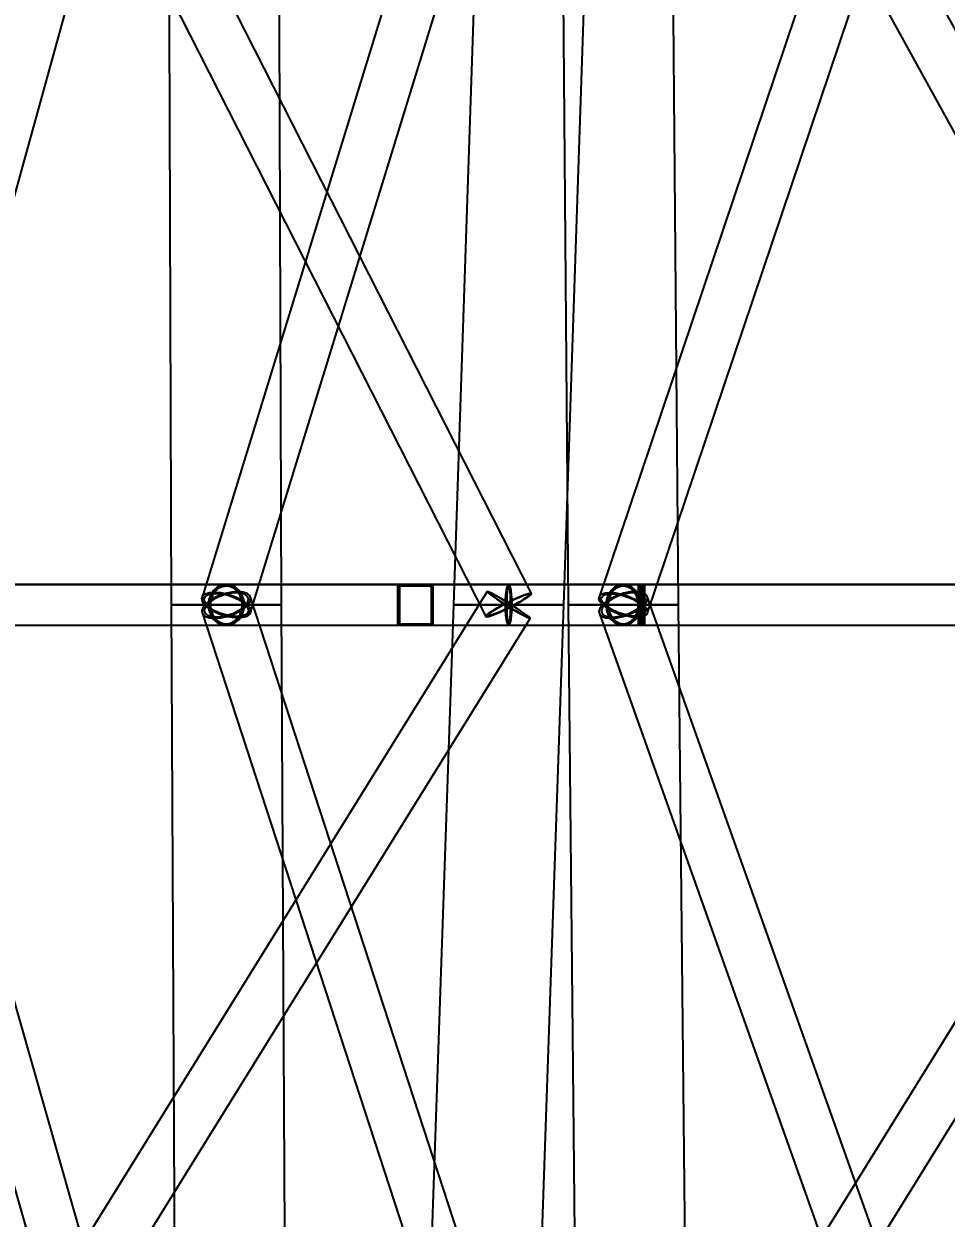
# Model space of a CAD drawing. Header units: millimetres. Extents: x -123812 to 252100, y -3000 to 639000.
# Drawn here: x -19576 to -10403, y 56400 to 68280 of the extents above; entities that cross this region are included whole.
import ezdxf

# ---------------------------------------------------------------- set-up
doc = ezdxf.new("R2010")
doc.units = ezdxf.units.MM
doc.layers.add('D-STR-DIM', color=7, linetype='Continuous', lineweight=13)
doc.layers.add('D-STR-STRC', color=7, linetype='Continuous', lineweight=25)
doc.styles.add('OpenSansCondensed-Light', font='OpenSansCondensed-Light.ttf')
doc.styles.add('TOWER_UNICODE', font='Arial Unicode.ttf')
doc.dimstyles.new('EZDXF', dxfattribs={"dimtxt": 0.25, "dimasz": 0.175, "dimexe": 0.375, "dimexo": 0.125, "dimgap": 0.1, "dimtad": 1, "dimlfac": 100, "dimzin": 12, "dimdsep": 46, "dimtxsty": 'OpenSansCondensed-Light', "dimblk": 'ARCHTICK', "dimcen": 2.5, "dimazin": 3, "dimtfac": 0.5, "dimtmove": 2, "dimatfit": 3})

# ---------------------------------------------------------------- blocks, each defined once
blk = doc.blocks.new('_ARCHTICK')
at = {"color": 0, "linetype": 'BYBLOCK', "const_width": 0.15}
blk.add_lwpolyline([(-0.5, -0.5), (0.5, 0.5)], dxfattribs=at)

msp = doc.modelspace()

# ---------------------------------------------------------------- linework, layer by layer
at = {"layer": 'D-STR-STRC'}
for points in [[(-21342.4, 74886.2), (-14981.1, 62386.2), (-14973.1, 62382.2), (-14950.1, 62386.2), (-14913.9, 62398), (-14866.7, 62416.7), (-14811.9, 62441.1), (-14753.2, 62469.5), (-14694.6, 62500), (-14640, 62530.5), (-14593.2, 62558.9), (-14557.5, 62583.3), (-14535.1, 62602), (-14527.7, 62613.8), (-20889, 75113.8)], [(-7224.7, 62623.4), (-14112.6, 75123.4), (-14128.5, 75119.2), (-14158.3, 75106.8), (-14200, 75087.2), (-14250.8, 75061.7), (-14307.1, 75031.9), (-14365.2, 75000), (-14421.1, 74968.1), (-14471, 74938.3), (-14511.4, 74912.8), (-14539.7, 74893.2), (-14553.9, 74880.8), (-14553, 74876.6), (-7665.1, 62376.6)], [(-9639.3, 75087.2), (-13852, 62587.2), (-13856.2, 62561.7), (-13843.9, 62531.9), (-13815.9, 62500), (-13774.2, 62468.1), (-13721.5, 62438.3), (-13661.5, 62412.8), (-13598.3, 62393.2), (-13536.2, 62380.8), (-13479.3, 62376.6), (-13431.6, 62380.8), (-13396.4, 62393.2), (-13376, 62412.8), (-9163.3, 74912.8)], [(-17850.4, 75065), (-21304.3, 62565), (-21302.4, 62533.7), (-21283.9, 62500), (-21250.1, 62466.3), (-21203.2, 62435), (-21146.5, 62408), (-21083.8, 62387.4), (-21019.4, 62374.4), (-20957.7, 62369.9), (-20902.9, 62374.4), (-20858.7, 62387.4), (-20828.2, 62408), (-20813.4, 62435), (-17359.4, 74935)], [(-13963.3, 75063.7), (-17807.6, 62563.7), (-17801, 62533), (-17778.2, 62500), (-17740.7, 62467), (-17691.1, 62436.3), (-17632.7, 62409.9), (-17569.6, 62389.6), (-17506, 62376.9), (-17446.3, 62372.6), (-17394.6, 62376.9), (-17354.3, 62389.6), (-17328.2, 62409.9), (-17318.1, 62436.3), (-13473.8, 74936.3)], [(-22292.8, 49865.5), (-14540.4, 62365.5), (-14540.1, 62370.1), (-14554.4, 62383.5), (-14582.4, 62404.9), (-14622.1, 62432.7), (-14670.8, 62465.2), (-14725.2, 62500), (-14781.6, 62534.8), (-14836.1, 62567.3), (-14885.1, 62595.1), (-14925.1, 62616.5), (-14953.6, 62629.9), (-14968.4, 62634.5), (-22720.8, 50134.5)], [(-21802.5, 62296.8), (-14754.4, 62296.8), (-14745.4, 62303.7), (-14737.1, 62324), (-14729.9, 62356.3), (-14724.4, 62398.4), (-14720.9, 62447.4), (-14719.8, 62500), (-14720.9, 62552.6), (-14724.4, 62601.6), (-14729.9, 62643.7), (-14737.1, 62676), (-14745.4, 62696.3), (-14754.4, 62703.2), (-21802.5, 62703.2)], [(-17251.9, 50065), (-20813.5, 62565), (-20827.3, 62591.9), (-20856.9, 62612.6), (-20900.3, 62625.6), (-20954.5, 62630), (-21015.8, 62625.6), (-21080, 62612.6), (-21142.8, 62591.9), (-21199.9, 62565), (-21247.3, 62533.6), (-21281.9, 62500), (-21301.3, 62466.4), (-21304.2, 62435), (-17742.6, 49935)], [(-21058.9, 62296.8), (-17562.8, 62296.8), (-17516.4, 62303.7), (-17473.1, 62324), (-17436, 62356.3), (-17407.4, 62398.4), (-17389.5, 62447.4), (-17383.4, 62500), (-17389.5, 62552.6), (-17407.4, 62601.6), (-17436, 62643.7), (-17473.1, 62676), (-17516.4, 62696.3), (-17562.8, 62703.2), (-21058.9, 62703.2)], [(-13242.8, 50066.3), (-17319, 62566.3), (-17329.2, 62593.8), (-17355.4, 62614.9), (-17395.8, 62628.1), (-17447.5, 62632.6), (-17507, 62628.1), (-17570.4, 62614.9), (-17633.3, 62593.8), (-17691.3, 62566.3), (-17740.6, 62534.3), (-17777.8, 62500), (-17800.4, 62465.7), (-17806.7, 62433.7), (-13730.6, 49933.7)], [(-7659.8, 62634.1), (-15400.1, 50134.1), (-15398.4, 50129.5), (-15382.1, 50116.1), (-15352.4, 50094.8), (-15311.4, 50067), (-15261.7, 50034.7), (-15206.8, 50000), (-15150.4, 49965.3), (-15096.4, 49933), (-15048.5, 49905.2), (-15009.8, 49883.9), (-14983.1, 49870.5), (-14970.2, 49865.9), (-7229.9, 62365.9)], [(-7444.9, 62703.2), (-14754.4, 62703.2), (-14759.9, 62696.3), (-14765, 62676), (-14769.4, 62643.7), (-14772.7, 62601.6), (-14774.9, 62552.6), (-14775.6, 62500), (-14774.9, 62447.4), (-14772.7, 62398.4), (-14769.4, 62356.3), (-14765, 62324), (-14759.9, 62303.7), (-14754.4, 62296.8), (-7444.9, 62296.8)], [(-8937.2, 50094.8), (-13379.4, 62594.8), (-13403, 62616.1), (-13440.9, 62629.5), (-13490.6, 62634.1), (-13548.8, 62629.5), (-13611.3, 62616.1), (-13674.1, 62594.8), (-13732.8, 62567), (-13783.3, 62534.7), (-13822.4, 62500), (-13847.2, 62465.3), (-13856.1, 62433), (-13848.6, 62405.2), (-9406.3, 49905.2)], [(-9295.4, 62703.2), (-13614, 62703.2), (-13656.5, 62696.3), (-13696.2, 62676), (-13730.2, 62643.7), (-13756.4, 62601.6), (-13772.8, 62552.6), (-13778.4, 62500), (-13772.8, 62447.4), (-13756.4, 62398.4), (-13730.2, 62356.3), (-13696.2, 62324), (-13656.5, 62303.7), (-13614, 62296.8), (-9295.4, 62296.8)]]:
    msp.add_lwpolyline(points, dxfattribs=at)
for points in [[(-18152.6, 75000), (-18111.7, 62500), (-17014, 62500), (-17057.3, 75000)], [(-15303.2, 62500), (-14205.6, 62500), (-13785.1, 75000), (-14880.4, 75000)], [(-14266.2, 75000), (-14162.8, 62500), (-13065.2, 62500), (-13170.9, 75000)], [(-28495.2, 62300), (-13418.8, 62300), (-13418.8, 62700), (-28495.2, 62700)], [(-26632.3, 62300), (-13400.6, 62300), (-13400.6, 62700), (-26632.3, 62700)], [(-22073.5, 62300), (-15504.4, 62300), (-15504.4, 62700), (-22073.5, 62700)], [(-17347.5, 62500), (-17324.7, 62467), (-17318.1, 62436.3), (-17328.2, 62409.9), (-17354.3, 62389.6), (-17394.6, 62376.9), (-17446.3, 62372.6), (-17506, 62376.9), (-17569.6, 62389.6), (-17632.7, 62409.9), (-17691.1, 62436.3), (-17740.7, 62467), (-17778.2, 62500), (-17801, 62533), (-17807.6, 62563.7), (-17797.5, 62590.1), (-17771.4, 62610.4), (-17731.1, 62623.1), (-17679.3, 62627.4), (-17619.6, 62623.1), (-17556.1, 62610.4), (-17492.9, 62590.1), (-17434.6, 62563.7), (-17385, 62533)], [(-17777.8, 62500), (-17800.4, 62465.7), (-17806.7, 62433.7), (-17796.4, 62406.2), (-17770.2, 62385.1), (-17729.9, 62371.9), (-17678.2, 62367.4), (-17618.6, 62371.9), (-17555.3, 62385.1), (-17492.4, 62406.2), (-17434.3, 62433.7), (-17385, 62465.7), (-17347.9, 62500), (-17325.3, 62534.3), (-17319, 62566.3), (-17329.2, 62593.8), (-17355.4, 62614.9), (-17395.8, 62628.1), (-17447.5, 62632.6), (-17507, 62628.1), (-17570.4, 62614.9), (-17633.3, 62593.8), (-17691.3, 62566.3), (-17740.6, 62534.3)], [(-17368.7, 62500), (-17348.1, 62470.3), (-17342.2, 62442.6), (-17351.3, 62418.8), (-17374.8, 62400.5), (-17411.1, 62389), (-17457.8, 62385.1), (-17511.6, 62389), (-17568.9, 62400.5), (-17625.8, 62418.8), (-17678.5, 62442.6), (-17723.2, 62470.3), (-17757, 62500), (-17777.6, 62529.7), (-17783.5, 62557.4), (-17774.4, 62581.2), (-17750.9, 62599.5), (-17714.6, 62611), (-17667.9, 62614.9), (-17614.1, 62611), (-17556.7, 62599.5), (-17499.8, 62581.2), (-17447.2, 62557.4), (-17402.5, 62529.7)], [(-17756.7, 62500), (-17777, 62469), (-17782.7, 62440.2), (-17773.4, 62415.4), (-17749.8, 62396.4), (-17713.5, 62384.5), (-17666.8, 62380.4), (-17613.1, 62384.5), (-17556, 62396.4), (-17499.3, 62415.4), (-17447, 62440.2), (-17402.5, 62469), (-17369, 62500), (-17348.7, 62531), (-17343, 62559.8), (-17352.2, 62584.6), (-17375.9, 62603.6), (-17412.2, 62615.5), (-17458.8, 62619.6), (-17512.5, 62615.5), (-17569.7, 62603.6), (-17626.3, 62584.6), (-17678.7, 62559.8), (-17723.1, 62531)], [(-17742.3, 62500), (-17736.2, 62447.4), (-17718.2, 62398.4), (-17689.7, 62356.3), (-17652.6, 62324), (-17609.3, 62303.7), (-17562.8, 62296.8), (-17516.4, 62303.7), (-17473.1, 62324), (-17436, 62356.3), (-17407.4, 62398.4), (-17389.5, 62447.4), (-17383.4, 62500), (-17389.5, 62552.6), (-17407.4, 62601.6), (-17436, 62643.7), (-17473.1, 62676), (-17516.4, 62696.3), (-17562.8, 62703.2), (-17609.3, 62696.3), (-17652.6, 62676), (-17689.7, 62643.7), (-17718.2, 62601.6), (-17736.2, 62552.6)], [(-17735.1, 62500), (-17729.3, 62447.4), (-17712.1, 62398.4), (-17684.7, 62356.3), (-17649, 62324), (-17607.4, 62303.7), (-17562.8, 62296.8), (-13614, 62296.8), (-13569.4, 62303.7), (-13527.8, 62324), (-13492.2, 62356.3), (-13464.8, 62398.4), (-13447.6, 62447.4), (-13441.7, 62500), (-13447.6, 62552.6), (-13464.8, 62601.6), (-13492.2, 62643.7), (-13527.8, 62676), (-13569.4, 62696.3), (-13614, 62703.2), (-17562.8, 62703.2), (-17607.4, 62696.3), (-17649, 62676), (-17684.7, 62643.7), (-17712.1, 62601.6), (-17729.3, 62552.6)], [(-17735.1, 62500), (-17729.3, 62447.4), (-17712.1, 62398.4), (-17684.7, 62356.3), (-17649, 62324), (-17607.4, 62303.7), (-17562.8, 62296.8), (-17518.2, 62303.7), (-17476.7, 62324), (-17441, 62356.3), (-17413.6, 62398.4), (-17396.4, 62447.4), (-17390.5, 62500), (-17396.4, 62552.6), (-17413.6, 62601.6), (-17441, 62643.7), (-17476.7, 62676), (-17518.2, 62696.3), (-17562.8, 62703.2), (-17607.4, 62696.3), (-17649, 62676), (-17684.7, 62643.7), (-17712.1, 62601.6), (-17729.3, 62552.6)], [(-17728.1, 62500), (-17722.5, 62451.5), (-17706, 62406.4), (-17679.7, 62367.6), (-17645.5, 62337.9), (-17605.6, 62319.2), (-17562.8, 62312.8), (-17520.1, 62319.2), (-17480.2, 62337.9), (-17445.9, 62367.6), (-17419.7, 62406.4), (-17403.2, 62451.5), (-17397.5, 62500), (-17403.2, 62548.5), (-17419.7, 62593.6), (-17445.9, 62632.4), (-17480.2, 62662.1), (-17520.1, 62680.8), (-17562.8, 62687.2), (-17605.6, 62680.8), (-17645.5, 62662.1), (-17679.7, 62632.4), (-17706, 62593.6), (-17722.5, 62548.5)], [(-17721.6, 62500), (-17716.2, 62451.5), (-17700.3, 62406.4), (-17675.1, 62367.6), (-17642.2, 62337.9), (-17603.9, 62319.2), (-17562.8, 62312.8), (-17521.8, 62319.2), (-17483.5, 62337.9), (-17450.6, 62367.6), (-17425.4, 62406.4), (-17409.5, 62451.5), (-17404.1, 62500), (-17409.5, 62548.5), (-17425.4, 62593.6), (-17450.6, 62632.4), (-17483.5, 62662.1), (-17521.8, 62680.8), (-17562.8, 62687.2), (-17603.9, 62680.8), (-17642.2, 62662.1), (-17675.1, 62632.4), (-17700.3, 62593.6), (-17716.2, 62548.5)], [(-15504.4, 62700), (-15859.2, 62700), (-15859.2, 62300), (-15504.4, 62300)], [(-15850.5, 62300), (-8294.3, 62300), (-8294.3, 62700), (-15850.5, 62700)], [(-15513.1, 62700), (-15850.5, 62700), (-15850.5, 62300), (-15513.1, 62300)], [(-15515.1, 62688), (-15848.5, 62688), (-15848.5, 62312), (-15515.1, 62312)], [(-15523.2, 62688), (-15840.4, 62688), (-15840.4, 62312), (-15523.2, 62312)], [(-14694.6, 62500), (-14753.2, 62469.5), (-14811.9, 62441.1), (-14866.7, 62416.7), (-14913.9, 62398), (-14950.1, 62386.2), (-14973.1, 62382.2), (-14981.1, 62386.2), (-14973.7, 62398), (-14951.3, 62416.7), (-14915.6, 62441.1), (-14868.8, 62469.5), (-14814.2, 62500), (-14755.6, 62530.5), (-14696.9, 62558.9), (-14642.1, 62583.3), (-14594.9, 62602), (-14558.6, 62613.8), (-14535.7, 62617.8), (-14527.7, 62613.8), (-14535.1, 62602), (-14557.5, 62583.3), (-14593.2, 62558.9), (-14640, 62530.5)], [(-14783.6, 62500), (-14727.2, 62465.2), (-14672.7, 62432.7), (-14623.7, 62404.9), (-14583.7, 62383.5), (-14555.2, 62370.1), (-14540.4, 62365.5), (-14540.1, 62370.1), (-14554.4, 62383.5), (-14582.4, 62404.9), (-14622.1, 62432.7), (-14670.8, 62465.2), (-14725.2, 62500), (-14781.6, 62534.8), (-14836.1, 62567.3), (-14885.1, 62595.1), (-14925.1, 62616.5), (-14953.6, 62629.9), (-14968.4, 62634.5), (-14968.7, 62629.9), (-14954.4, 62616.5), (-14926.4, 62595.1), (-14886.7, 62567.3), (-14838, 62534.8)], [(-14780.7, 62500), (-14729.9, 62468.6), (-14680.7, 62439.4), (-14636.6, 62414.2), (-14600.5, 62395), (-14574.8, 62382.9), (-14561.4, 62378.7), (-14561.2, 62382.9), (-14574.1, 62395), (-14599.3, 62414.2), (-14635.1, 62439.4), (-14679, 62468.6), (-14728, 62500), (-14778.9, 62531.4), (-14828.1, 62560.6), (-14872.2, 62585.8), (-14908.3, 62605), (-14934, 62617.1), (-14947.4, 62621.3), (-14947.6, 62617.1), (-14934.7, 62605), (-14909.5, 62585.8), (-14873.7, 62560.6), (-14829.8, 62531.4)], [(-14789, 62500), (-14787.9, 62447.4), (-14784.4, 62398.4), (-14778.9, 62356.3), (-14771.7, 62324), (-14763.4, 62303.7), (-14754.4, 62296.8), (-14745.4, 62303.7), (-14737.1, 62324), (-14729.9, 62356.3), (-14724.4, 62398.4), (-14720.9, 62447.4), (-14719.8, 62500), (-14720.9, 62552.6), (-14724.4, 62601.6), (-14729.9, 62643.7), (-14737.1, 62676), (-14745.4, 62696.3), (-14754.4, 62703.2), (-14763.4, 62696.3), (-14771.7, 62676), (-14778.9, 62643.7), (-14784.4, 62601.6), (-14787.9, 62552.6)], [(-14786.3, 62500), (-14785.2, 62451.5), (-14782, 62406.4), (-14777, 62367.6), (-14770.3, 62337.9), (-14762.7, 62319.2), (-14754.4, 62312.8), (-14746.1, 62319.2), (-14738.4, 62337.9), (-14731.8, 62367.6), (-14726.8, 62406.4), (-14723.6, 62451.5), (-14722.5, 62500), (-14723.6, 62548.5), (-14726.8, 62593.6), (-14731.8, 62632.4), (-14738.4, 62662.1), (-14746.1, 62680.8), (-14754.4, 62687.2), (-14762.7, 62680.8), (-14770.3, 62662.1), (-14777, 62632.4), (-14782, 62593.6), (-14785.2, 62548.5)], [(-14775.6, 62500), (-14774.9, 62447.4), (-14772.7, 62398.4), (-14769.4, 62356.3), (-14765, 62324), (-14759.9, 62303.7), (-14754.4, 62296.8), (-14748.9, 62303.7), (-14743.8, 62324), (-14739.4, 62356.3), (-14736, 62398.4), (-14733.9, 62447.4), (-14733.2, 62500), (-14733.9, 62552.6), (-14736, 62601.6), (-14739.4, 62643.7), (-14743.8, 62676), (-14748.9, 62696.3), (-14754.4, 62703.2), (-14759.9, 62696.3), (-14765, 62676), (-14769.4, 62643.7), (-14772.7, 62601.6), (-14774.9, 62552.6)], [(-14773.9, 62500), (-14773.3, 62451.5), (-14771.3, 62406.4), (-14768.2, 62367.6), (-14764.2, 62337.9), (-14759.4, 62319.2), (-14754.4, 62312.8), (-14749.3, 62319.2), (-14744.6, 62337.9), (-14740.6, 62367.6), (-14737.5, 62406.4), (-14735.5, 62451.5), (-14734.9, 62500), (-14735.5, 62548.5), (-14737.5, 62593.6), (-14740.6, 62632.4), (-14744.6, 62662.1), (-14749.3, 62680.8), (-14754.4, 62687.2), (-14759.4, 62680.8), (-14764.2, 62662.1), (-14768.2, 62632.4), (-14771.3, 62593.6), (-14773.3, 62548.5)], [(-13412.1, 62500), (-13384.1, 62468.1), (-13371.8, 62438.3), (-13376, 62412.8), (-13396.4, 62393.2), (-13431.6, 62380.8), (-13479.3, 62376.6), (-13536.2, 62380.8), (-13598.3, 62393.2), (-13661.5, 62412.8), (-13721.5, 62438.3), (-13774.2, 62468.1), (-13815.9, 62500), (-13843.9, 62531.9), (-13856.2, 62561.7), (-13852, 62587.2), (-13831.6, 62606.8), (-13796.3, 62619.2), (-13748.7, 62623.4), (-13691.8, 62619.2), (-13629.7, 62606.8), (-13566.4, 62587.2), (-13506.4, 62561.7), (-13453.8, 62531.9)], [(-13822.4, 62500), (-13847.2, 62465.3), (-13856.1, 62433), (-13848.6, 62405.2), (-13825, 62383.9), (-13787.1, 62370.5), (-13737.3, 62365.9), (-13679.2, 62370.5), (-13616.6, 62383.9), (-13553.9, 62405.2), (-13495.2, 62433), (-13444.6, 62465.3), (-13405.6, 62500), (-13380.8, 62534.7), (-13371.8, 62567), (-13379.4, 62594.8), (-13403, 62616.1), (-13440.9, 62629.5), (-13490.6, 62634.1), (-13548.8, 62629.5), (-13611.3, 62616.1), (-13674.1, 62594.8), (-13732.8, 62567), (-13783.3, 62534.7)], [(-13431.9, 62500), (-13406.7, 62471.2), (-13395.6, 62444.4), (-13399.4, 62421.4), (-13417.8, 62403.7), (-13449.6, 62392.6), (-13492.6, 62388.8), (-13543.8, 62392.6), (-13599.9, 62403.7), (-13656.9, 62421.4), (-13710.9, 62444.4), (-13758.4, 62471.2), (-13796, 62500), (-13821.3, 62528.8), (-13832.4, 62555.6), (-13828.6, 62578.6), (-13810.2, 62596.3), (-13778.4, 62607.4), (-13735.4, 62611.2), (-13684.2, 62607.4), (-13628.1, 62596.3), (-13571.1, 62578.6), (-13517, 62555.6), (-13469.6, 62528.8)], [(-13801.9, 62500), (-13824.2, 62468.7), (-13832.3, 62439.6), (-13825.5, 62414.5), (-13804.2, 62395.3), (-13770, 62383.2), (-13725.2, 62379.1), (-13672.8, 62383.2), (-13616.4, 62395.3), (-13559.8, 62414.5), (-13506.9, 62439.6), (-13461.3, 62468.7), (-13426.1, 62500), (-13403.7, 62531.3), (-13395.7, 62560.4), (-13402.5, 62585.5), (-13423.7, 62604.7), (-13457.9, 62616.8), (-13502.8, 62620.9), (-13555.2, 62616.8), (-13611.6, 62604.7), (-13668.2, 62585.5), (-13721.1, 62560.4), (-13766.7, 62531.3)], [(-13786.3, 62500), (-13780.4, 62447.4), (-13763.2, 62398.4), (-13735.8, 62356.3), (-13700.1, 62324), (-13658.6, 62303.7), (-13614, 62296.8), (-13569.4, 62303.7), (-13527.8, 62324), (-13492.2, 62356.3), (-13464.8, 62398.4), (-13447.6, 62447.4), (-13441.7, 62500), (-13447.6, 62552.6), (-13464.8, 62601.6), (-13492.2, 62643.7), (-13527.8, 62676), (-13569.4, 62696.3), (-13614, 62703.2), (-13658.6, 62696.3), (-13700.1, 62676), (-13735.8, 62643.7), (-13763.2, 62601.6), (-13780.4, 62552.6)], [(-13778.4, 62500), (-13772.8, 62447.4), (-13756.4, 62398.4), (-13730.2, 62356.3), (-13696.2, 62324), (-13656.5, 62303.7), (-13614, 62296.8), (-13571.4, 62303.7), (-13531.8, 62324), (-13497.7, 62356.3), (-13471.6, 62398.4), (-13455.2, 62447.4), (-13449.6, 62500), (-13455.2, 62552.6), (-13471.6, 62601.6), (-13497.7, 62643.7), (-13531.8, 62676), (-13571.4, 62696.3), (-13614, 62703.2), (-13656.5, 62696.3), (-13696.2, 62676), (-13730.2, 62643.7), (-13756.4, 62601.6), (-13772.8, 62552.6)], [(-13772.7, 62500), (-13767.3, 62451.5), (-13751.5, 62406.4), (-13726.2, 62367.6), (-13693.4, 62337.9), (-13655.1, 62319.2), (-13614, 62312.8), (-13572.9, 62319.2), (-13534.6, 62337.9), (-13501.7, 62367.6), (-13476.5, 62406.4), (-13460.7, 62451.5), (-13455.3, 62500), (-13460.7, 62548.5), (-13476.5, 62593.6), (-13501.7, 62632.4), (-13534.6, 62662.1), (-13572.9, 62680.8), (-13614, 62687.2), (-13655.1, 62680.8), (-13693.4, 62662.1), (-13726.2, 62632.4), (-13751.5, 62593.6), (-13767.3, 62548.5)], [(-13765.5, 62500), (-13760.3, 62451.5), (-13745.2, 62406.4), (-13721.1, 62367.6), (-13689.7, 62337.9), (-13653.2, 62319.2), (-13614, 62312.8), (-13574.8, 62319.2), (-13538.2, 62337.9), (-13506.9, 62367.6), (-13482.8, 62406.4), (-13467.7, 62451.5), (-13462.5, 62500), (-13467.7, 62548.5), (-13482.8, 62593.6), (-13506.9, 62632.4), (-13538.2, 62662.1), (-13574.8, 62680.8), (-13614, 62687.2), (-13653.2, 62680.8), (-13689.7, 62662.1), (-13721.1, 62632.4), (-13745.2, 62593.6), (-13760.3, 62548.5)], [(-13400.6, 62700), (-13465.7, 62700), (-13465.7, 62300), (-13400.6, 62300)], [(-13402.6, 62688), (-13463.7, 62688), (-13463.7, 62312), (-13402.6, 62312)], [(-13418.8, 62700), (-13447.5, 62700), (-13447.5, 62300), (-13418.8, 62300)], [(-13419.6, 62688), (-13446.7, 62688), (-13446.7, 62312), (-13419.6, 62312)], [(-13441.8, 62300), (8.6, 62300), (8.6, 62700), (-13441.8, 62700)], [(-13424.5, 62700), (-13441.8, 62700), (-13441.8, 62300), (-13424.5, 62300)], [(-13425.1, 62688), (-13441.3, 62688), (-13441.3, 62312), (-13425.1, 62312)], [(-18111.7, 62500), (-18047.3, 50000), (-16947.3, 50000), (-17014, 62500)], [(-17014, 62500), (-17032.7, 62500), (-17087.5, 62500), (-17174.8, 62500), (-17288.4, 62500), (-17420.8, 62500), (-17562.8, 62500), (-17704.9, 62500), (-17837.2, 62500), (-17950.9, 62500), (-18038.1, 62500), (-18093, 62500), (-18111.7, 62500), (-18093, 62500), (-18038.1, 62500), (-17950.9, 62500), (-17837.2, 62500), (-17704.9, 62500), (-17562.8, 62500), (-17420.8, 62500), (-17288.4, 62500), (-17174.8, 62500), (-17087.5, 62500), (-17032.7, 62500)], [(-15735.2, 50000), (-14635.2, 50000), (-14205.6, 62500), (-15303.2, 62500)], [(-14205.6, 62500), (-14224.3, 62500), (-14279.1, 62500), (-14366.3, 62500), (-14480, 62500), (-14612.3, 62500), (-14754.4, 62500), (-14896.4, 62500), (-15028.8, 62500), (-15142.5, 62500), (-15229.7, 62500), (-15284.5, 62500), (-15303.2, 62500), (-15284.5, 62500), (-15229.7, 62500), (-15142.5, 62500), (-15028.8, 62500), (-14896.4, 62500), (-14754.4, 62500), (-14612.3, 62500), (-14480, 62500), (-14366.3, 62500), (-14279.1, 62500), (-14224.3, 62500)], [(-14700.5, 62500), (-14753.3, 62472.5), (-14806.3, 62446.9), (-14855.7, 62424.9), (-14898.2, 62408), (-14930.9, 62397.4), (-14951.6, 62393.8), (-14958.8, 62397.4), (-14952.1, 62408), (-14932, 62424.9), (-14899.7, 62446.9), (-14857.5, 62472.5), (-14808.3, 62500), (-14755.5, 62527.5), (-14702.5, 62553.1), (-14653.1, 62575.1), (-14610.6, 62592), (-14577.9, 62602.6), (-14557.2, 62606.2), (-14550, 62602.6), (-14556.7, 62592), (-14576.8, 62575.1), (-14609.1, 62553.1), (-14651.3, 62527.5)], [(-14162.8, 62500), (-14036.7, 50000), (-12936.7, 50000), (-13065.2, 62500)], [(-13065.2, 62500), (-13083.9, 62500), (-13138.7, 62500), (-13225.9, 62500), (-13339.6, 62500), (-13471.9, 62500), (-13614, 62500), (-13756, 62500), (-13888.4, 62500), (-14002.1, 62500), (-14089.3, 62500), (-14144.1, 62500), (-14162.8, 62500), (-14144.1, 62500), (-14089.3, 62500), (-14002.1, 62500), (-13888.4, 62500), (-13756, 62500), (-13614, 62500), (-13471.9, 62500), (-13339.6, 62500), (-13225.9, 62500), (-13138.7, 62500), (-13083.9, 62500)]]:
    msp.add_lwpolyline(points, close=True, dxfattribs=at)

# ---------------------------------------------------------------- dimensions: what is measured, and where the dimension line sits
at = {"layer": 'D-STR-DIM'}
msp.add_linear_dim(base=(-112000, 0), p1=(0, 0), p2=(0, 634000), angle=90, dimstyle='EZDXF', override={"dimtxt": 8400, "dimasz": 3750, "dimexe": 2100, "dimexo": 1800, "dimgap": 2100, "dimtad": 1, "dimdec": 0, "dimlfac": 1, "dimlunit": 2, "dimtxsty": 'TOWER_UNICODE', "dimclrd": 7, "dimclre": 7, "dimclrt": 7}, dxfattribs=at).render()

doc.saveas('drawing.dxf')
